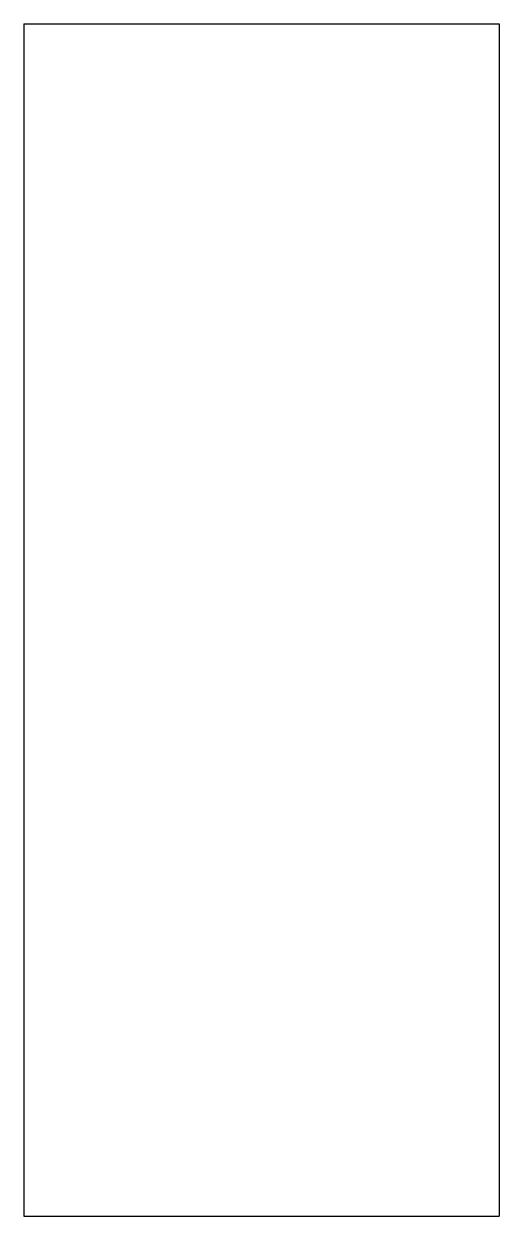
# Model space of a CAD drawing. Extents: x -548 to -380, y -153 to 269.
import ezdxf

# ---------------------------------------------------------------- set-up
doc = ezdxf.new("R2010")
doc.units = 0
doc.layers.add('Shape2DView', color=7, linetype='CONTINUOUS')

msp = doc.modelspace()

# ---------------------------------------------------------------- linework, layer by layer
at = {"layer": 'Shape2DView'}
for p, q in [((-547.739, 269.457), (-547.739, -152.543)), ((-547.739, 269.457), (-379.739, 269.457)), ((-379.739, 269.457), (-379.739, -152.543)), ((-547.739, -152.543), (-379.739, -152.543))]:
    msp.add_line(p, q, dxfattribs=at)

doc.saveas('drawing.dxf')
